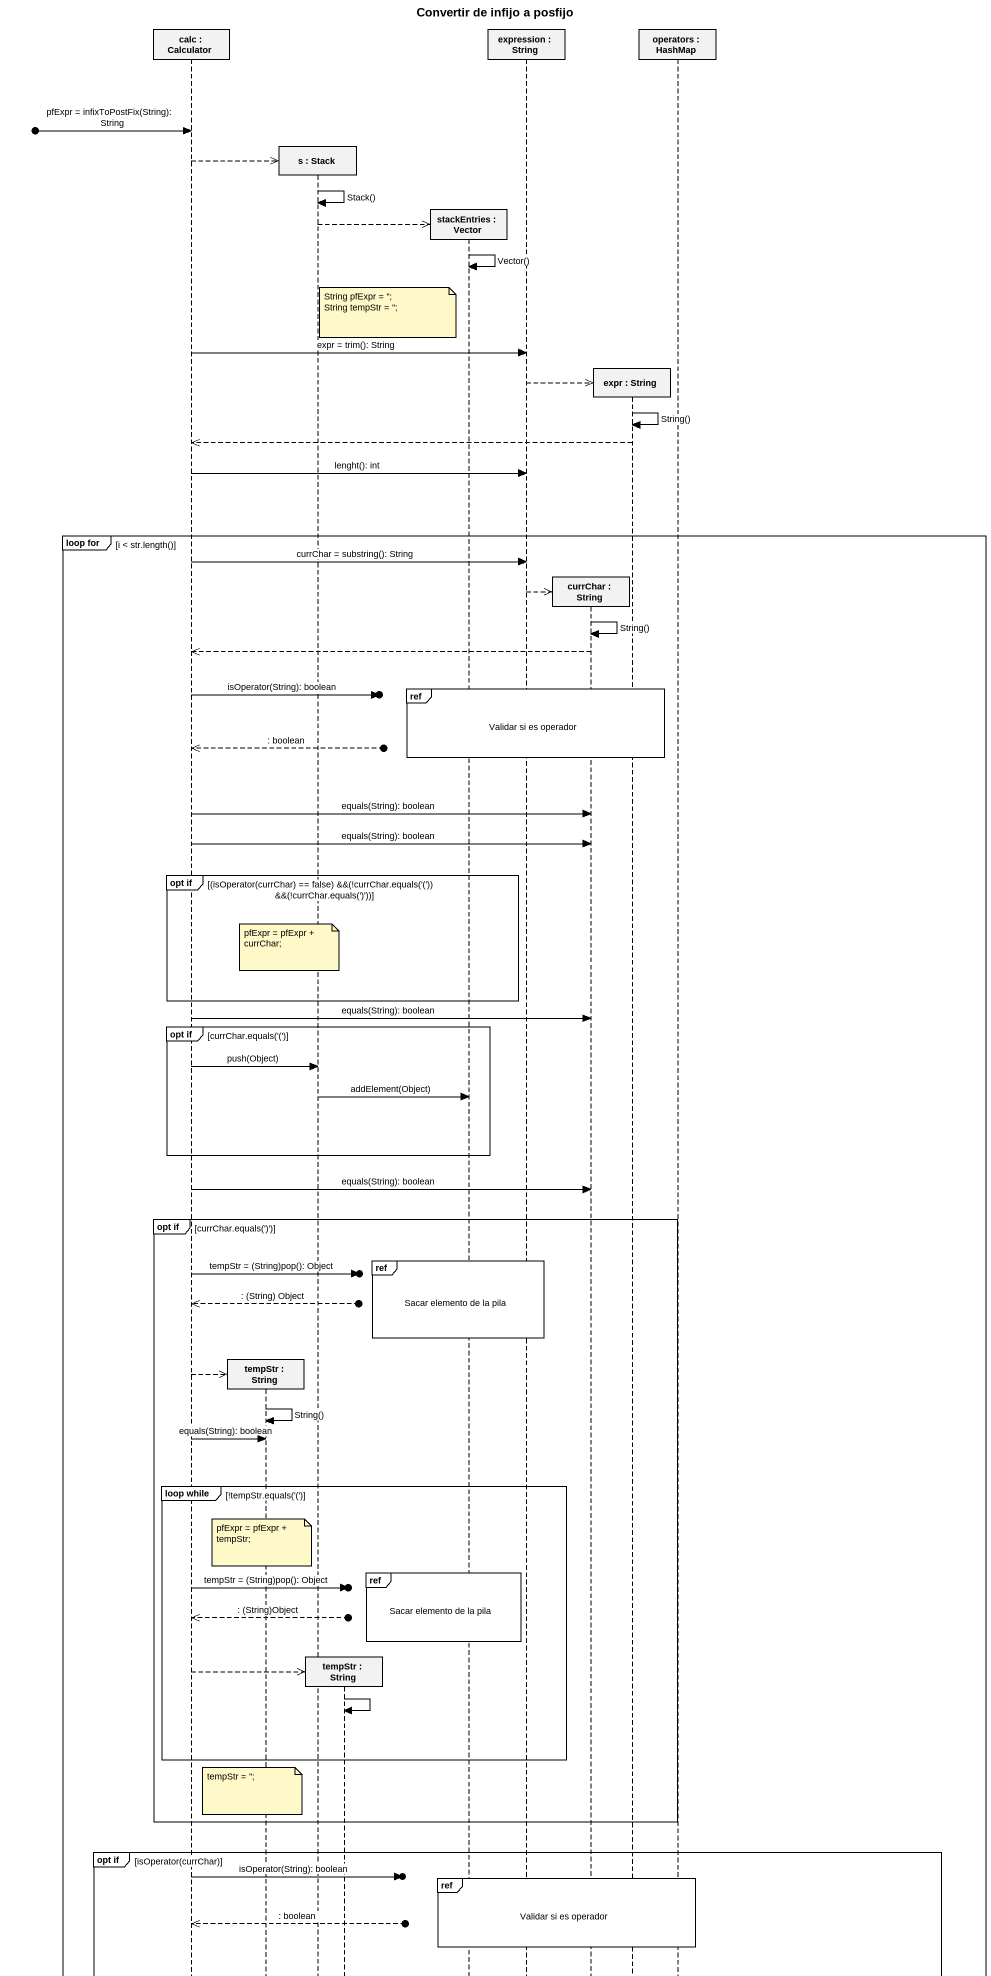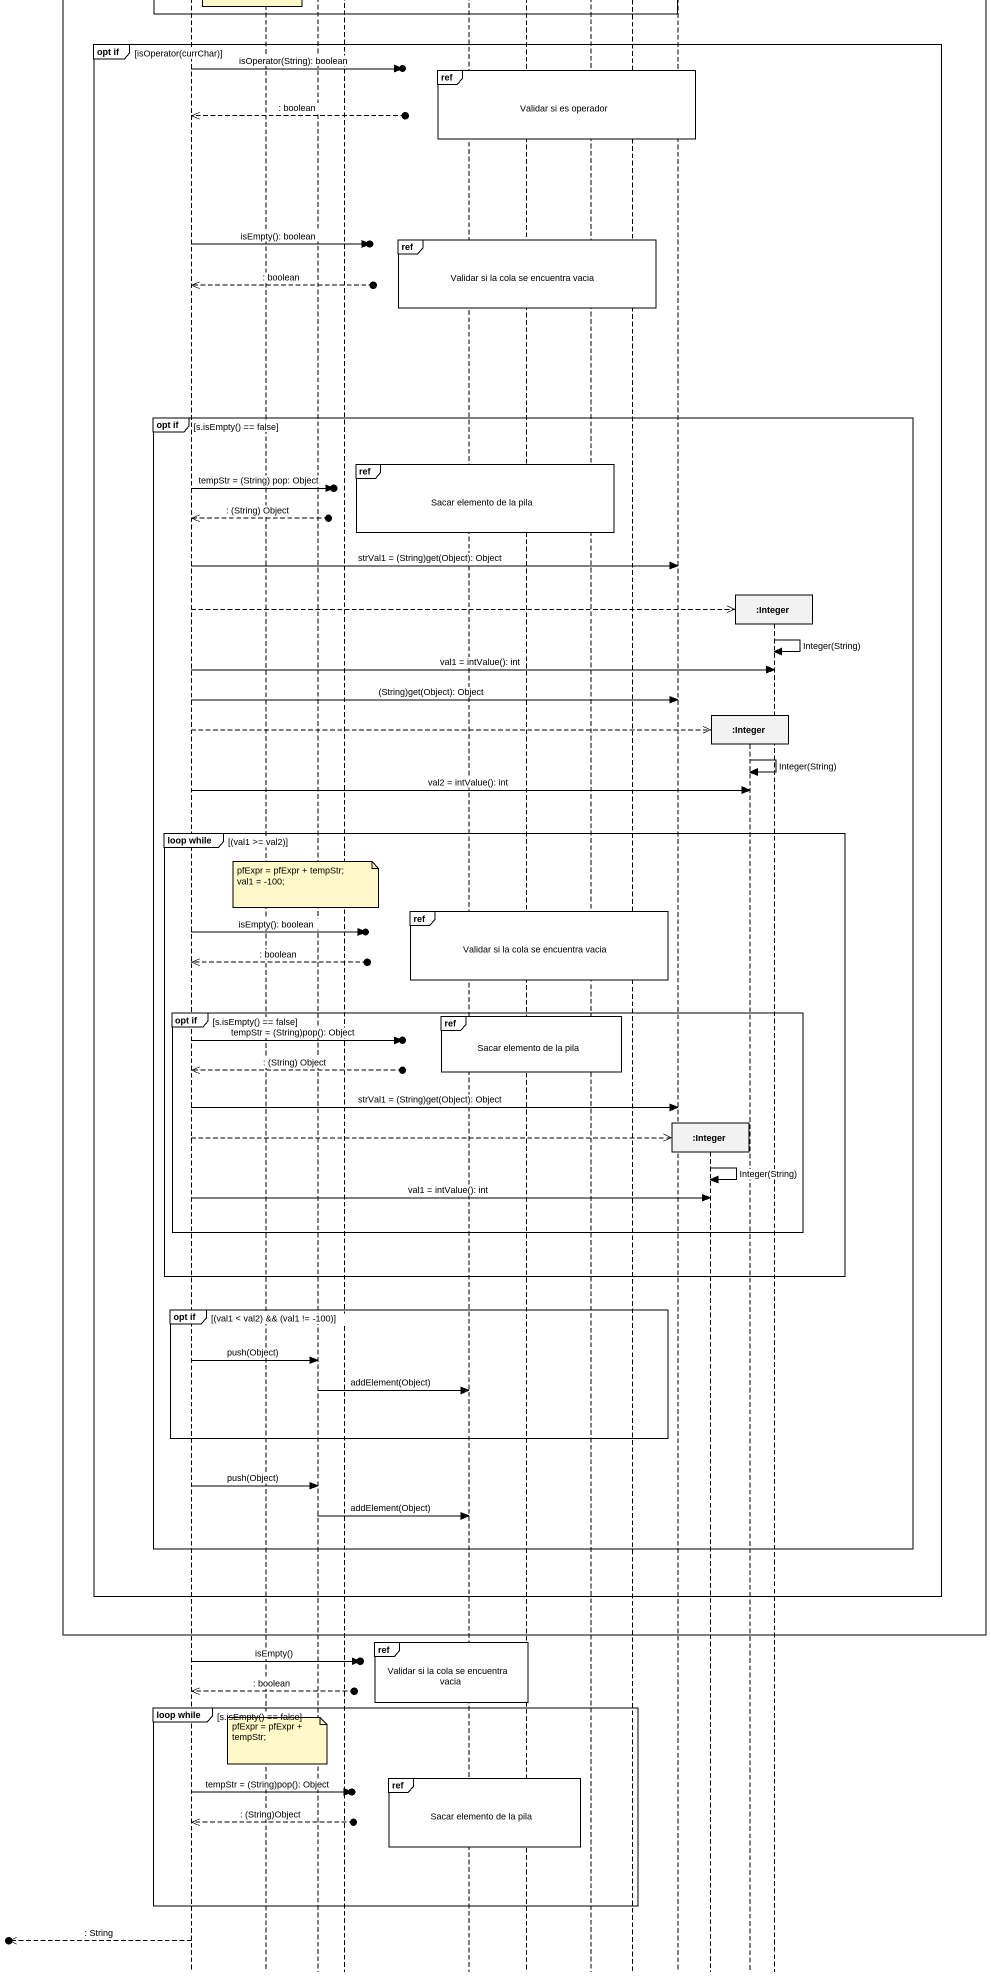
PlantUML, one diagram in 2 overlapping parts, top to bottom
@startuml
title Convertir de infijo a posfijo
hide footbox
participant "calc : Calculator" as calc
participant "tempStr : String" as tempStr
participant "s : Stack" as s
participant "tempStr : String" as tempStr_2
participant "stackEntries : Vector" as stackEntries
participant "expression : String" as expression
participant "currChar : String" as currChar
participant "expr : String" as expr
participant "operators : HashMap" as operators
participant ":Integer" as Integer
participant ":Integer" as Integer_2
participant ":Integer" as Integer_3

[o-> calc : pfExpr = infixToPostFix(String): String
calc -->> s **
s -> s : Stack()
s -->> stackEntries **
stackEntries -> stackEntries : Vector()
note over tempStr_2
  String pfExpr = '';
  String tempStr = '';
end note
calc -> expression : expr = trim(): String
expression -->> expr **
expr -> expr : String()
expr -->> calc
calc -> expression : lenght(): int
group loop for [i < str.length()]
  calc -> expression : currChar = substring(): String
  expression -->> currChar **
  currChar -> currChar : String()
  currChar -->> calc
  ref over stackEntries, expression, currChar, expr : Validar si es operador
  calc ->o] : isOperator(String): boolean
  calc <<--o] : : boolean
  calc -> currChar : equals(String): boolean
  calc -> currChar : equals(String): boolean
  group opt if [(isOperator(currChar) == false) &&(!currChar.equals('(')) &&(!currChar.equals(')'))]
    note over tempStr : pfExpr = pfExpr + currChar;
  end
  calc -> currChar : equals(String): boolean
  group opt if [currChar.equals('(')]
    calc -> s : push(Object)
    s -> stackEntries : addElement(Object)
  end
  calc -> currChar : equals(String): boolean
  group opt if [currChar.equals(')')]
    ref over stackEntries, expression : Sacar elemento de la pila
    calc ->o] : tempStr = (String)pop(): Object
    calc <<--o] : : (String) Object
    calc -->> tempStr **
    tempStr -> tempStr : String()
    calc -> tempStr : equals(String): boolean
    group loop while [!tempStr.equals('(')]
      note over tempStr : pfExpr = pfExpr + tempStr;
      ref over stackEntries : Sacar elemento de la pila
      calc ->o] : tempStr = (String)pop(): Object
      calc <<--o] : : (String)Object
      calc -->> tempStr_2 **
      tempStr_2 -> tempStr_2
    end
    note over tempStr : tempStr = '';
  end
  group opt if [isOperator(currChar)]
    calc ->o] : isOperator(String): boolean
    ref over stackEntries, expression, currChar, expr, operators : Validar si es operador
    calc <<--o] : : boolean
    ref over stackEntries, expression, currChar, expr : Validar si la cola se encuentra vacia
    calc ->o] : isEmpty(): boolean
    calc <<--o] : : boolean
    group opt if [s.isEmpty() == false]
      ref over stackEntries, expression, currChar : Sacar elemento de la pila
      calc ->o] : tempStr = (String) pop: Object
      calc <<--o] : : (String) Object
      calc -> operators : strVal1 = (String)get(Object): Object
      calc -->> Integer_3 **
      Integer_3 -> Integer_3 : Integer(String)
      calc -> Integer_3 : val1 = intValue(): int
      calc -> operators : (String)get(Object): Object
      calc -->> Integer_2 **
      Integer_2 -> Integer_2 : Integer(String)
      calc -> Integer_2 : val2 = intValue(): int
      group loop while [(val1 >= val2)]
        note over s
          pfExpr = pfExpr + tempStr;
          val1 = -100;
        end note
        ref over stackEntries, expression, currChar, expr : Validar si la cola se encuentra vacia
        calc ->o] : isEmpty(): boolean
        calc <<--o] : : boolean
        group opt if [s.isEmpty() == false]
          ref over stackEntries, expression, currChar : Sacar elemento de la pila
          calc ->o] : tempStr = (String)pop(): Object
          calc <<--o] : : (String) Object
          calc -> operators : strVal1 = (String)get(Object): Object
          calc -->> Integer **
          Integer -> Integer : Integer(String)
          calc -> Integer : val1 = intValue(): int
        end
      end
      group opt if [(val1 < val2) && (val1 != -100)]
        calc -> s : push(Object)
        s -> stackEntries : addElement(Object)
      end
      calc -> s : push(Object)
      s -> stackEntries : addElement(Object)
    end
  end
end
ref over stackEntries, expression : Validar si la cola se encuentra vacia
calc ->o] : isEmpty()
calc <<--o] : : boolean
group loop while [s.isEmpty() == false]
  note over tempStr : pfExpr = pfExpr + tempStr;
  ref over stackEntries, expression : Sacar elemento de la pila
  calc ->o] : tempStr = (String)pop(): Object
  calc <<--o] : : (String)Object
end
[o<<-- calc : : String
@enduml
